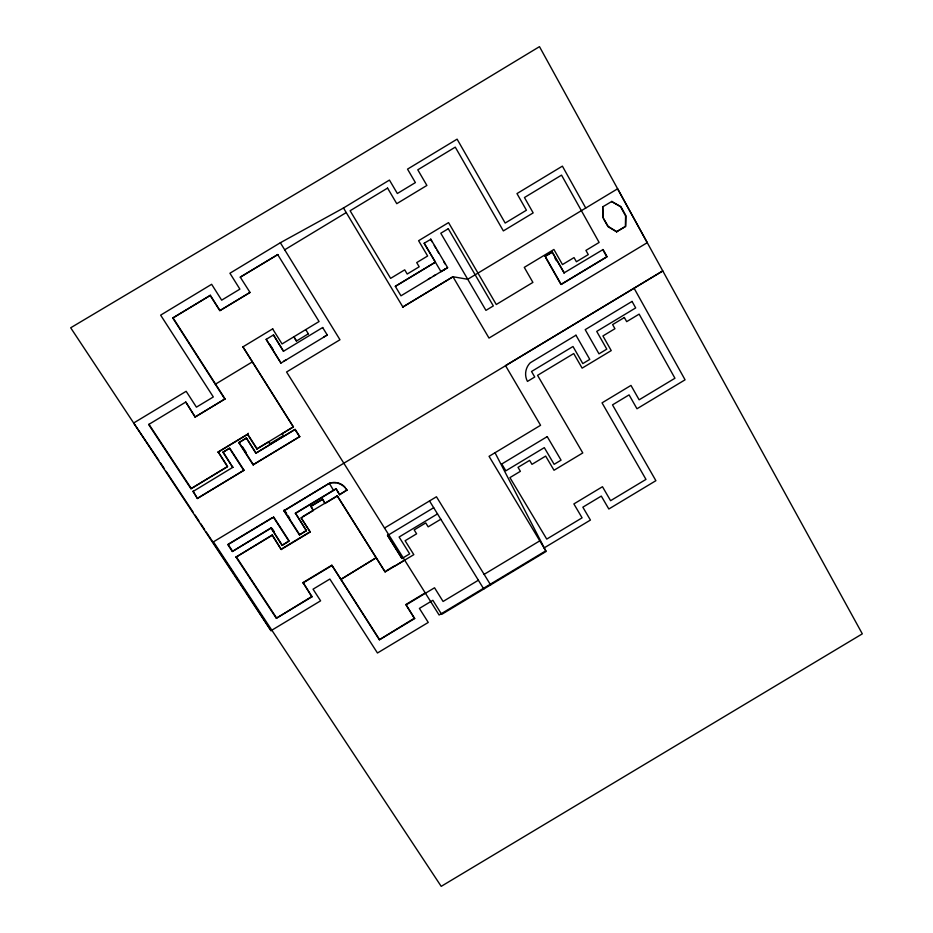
<?xml version="1.0" encoding="UTF-8"?>
<svg xmlns="http://www.w3.org/2000/svg" width="933" height="933" viewBox="0 0 933 933"><rect width="100%" height="100%" fill="white"/><g stroke="black" fill="none" stroke-linecap="round" stroke-linejoin="round"><path stroke-width="1.4" d="M616.515 231.792L625.378 226.439L625.6 215.885L620.562 206.741L611.593 201.47L620.923 206.659L625.961 215.815L625.751 226.381L616.515 231.792L607.908 226.556L603.488 218.579M286.618 513.442L284.297 509.85L283.97 510.899L299.435 534.912L306.397 530.714L295.434 513.162L336.02 488.694L339.624 494.758L346.913 490.07A14.228 13.902 3.5 0 0 346.038 488.612M339.624 494.758L336.02 488.694M425.763 592.56L405.948 604.479L414.637 618.579L379.369 639.793L331.833 565.223L303.05 582.554L311.96 596.828L276.331 618.276L236.026 557.106L272.179 535.017L281.206 549.479L272.179 535.017M440.796 519.249L428.177 526.842L425.74 522.923L414.17 529.897L416.608 533.816L405.109 540.732L413.82 554.657L385.119 571.929L337.221 495.82L302.42 516.789M333.582 490.455L329.291 483.294A14.228 13.902 3.5 0 1 330.947 482.816M311.96 596.828L303.05 582.554M283.97 510.899L329.291 483.294M337.175 496.134L325.022 503.458L322.55 499.155L310.864 506.199L313.336 510.503L301.126 517.873L310.199 532.008L281.206 549.479M325.022 503.458L322.55 499.155M310.199 532.008L301.126 517.873M313.336 510.503L310.864 506.199M306.397 530.714L295.434 513.162M299.435 534.912L306.479 530.352M276.331 618.276L312.03 596.374M271.013 630.685L320.602 600.829L313.045 589.178L329.85 579.055L377.468 652.995L428.259 622.439L419.407 608.409L432.854 600.316L441.671 614.38L546.155 551.438L489.055 456.33L540.569 425.296L505.511 365.619L662.78 270.92L213.435 541.851L441.204 886.35L862.314 633.845L539.484 46.65L324.672 176.617L70.686 327.786L271.013 630.685L246.277 592.583M282.128 545.024L271.013 527.891L282.023 545.408L289.078 540.837L273.579 516.882M246.37 437.997L238.825 442.685L253.135 464.879L299.726 436.586L295.12 429.32L255.817 453.205L246.37 437.997L255.969 452.937M293.382 426.952L242.93 346.843L293.382 426.952L282.174 433.705L283.399 435.629L269.824 443.816L268.727 441.659L269.824 443.816M585.749 208.036L562.401 166.144L516.975 193.586L526.422 210.228L505.173 223.057L457.1 139.157L407.534 169.13L415.395 182.588L397.353 193.504L389.446 180.069L343.344 208.082L280.355 242.743L229.926 273.241L239.898 289.137L221.657 300.169L211.639 284.297L160.639 315.144L213.319 396.957L196.431 407.15L186.157 391.3L133.664 423.011L158.855 460.389M282.023 545.408L288.973 541.222L273.462 517.232L227.862 544.72L232.329 551.496L271.013 527.891M253.135 464.879L253.601 464.028M248.295 433.262L247.513 434.405L256.867 448.971L293.475 426.719M197.399 498.514L193.084 491.283L197.399 498.514L244.014 470.209L229.681 448.062L222.952 452.272L232.818 467.48L223.15 452.004M322.678 327.576L327.308 335.075M185.795 402.041L195.16 417.028L185.795 402.041L148.65 424.527L190.962 488.74L227.629 466.453M190.962 488.74L227.442 466.733L218.205 451.945L247.677 434.16L257.018 448.715M322.736 327.483L283.48 351.251L273.462 334.947L266.103 339.414L280.961 363.065L266.243 339.309M305.756 329.641L308.368 333.851M283.48 351.251L273.462 334.947M195.16 417.028L225.04 398.904L173.037 317.896L210.345 295.341L220.001 310.584L250.021 292.437L240.271 277.159L277.801 254.557L240.271 277.159M252.248 361.946L215.313 384.256M272.634 328.906L282.046 343.95L319.074 321.535L277.672 254.546M284.682 249.799L346.236 212.572M210.345 295.341L172.768 317.978L224.853 399.102M210.135 295.388L219.791 310.654L250.021 292.437M242.767 346.959L272.763 328.813M430.813 239.256L447.653 267.701L441.041 271.701L424.177 243.256L430.906 239.221M308.438 333.746L296.391 341.081L293.872 336.778L296.484 340.977M447.537 267.701L400.98 295.808L395.3 286.326L435.419 262.15L424.177 243.256M395.347 286.349L435.419 262.15M283.807 361.141L286.303 359.637M323.716 337.035L326.212 335.53M280.961 363.065L327.355 334.982M195.394 416.818L225.04 398.904M428.259 279.177L430.743 277.672M433.239 276.168L435.723 274.664M442.895 270.348L445.088 269.019M452.96 276.739L488.997 338.073L647.257 242.673L617.623 188.781L467.736 279.282L452.96 276.739L402.543 307.19L452.983 276.786M616.876 231.746L608.258 226.497L602.846 217.436L602.695 206.834L611.943 201.376M218.007 452.213L247.513 434.405M544.965 256.365L552.336 252.062L564.208 272.984L552.068 252.073M552.336 252.062L545.222 256.353L561.211 284.448L607.115 256.762L603.08 249.531L563.929 272.972M222.952 452.272L229.495 448.318L243.84 470.489M238.825 442.685L246.207 438.23M256.867 448.971L268.599 441.904M255.817 453.205L295.026 429.542L299.633 436.831M192.851 491.598L233.005 467.2M197.633 498.187L244.014 470.209M299.726 436.586L253.286 464.611L239 442.44M545.665 257.578L560.943 284.425L606.777 256.773L602.741 249.554M272.354 517.628L228.049 544.336L232.515 551.1M328.078 484.029L284.075 510.561L299.528 534.539M232.329 551.496L270.885 528.253M295.341 513.5L335.985 489.009M310.794 506.526L322.491 499.482M339.647 494.443L346.913 490.07M236.026 557.106L272.051 535.39M281.311 549.082L310.269 531.635M384.524 528.043L436.457 496.764L490.63 584.933M302.968 582.985L331.786 565.631M433.693 507.704L387.533 535.507L401.971 558.505L409.669 553.875L399.114 537.011L437.507 513.896M376.337 557.654L340.697 579.521L376.326 557.654M386.215 570.844L394.088 566.098M414.637 618.579L406.007 604.946L434.533 587.778L443.082 601.458L478.384 580.221M484.134 574.355L539.799 540.848M379.369 639.793L414.567 618.101M544.067 547.951L590.426 520.066L582.845 507.179L601.295 496.088L608.829 508.998L655.887 480.693L612.503 404.875L629.087 394.881L636.982 408.759L685.067 379.813L634.113 288.274M602.695 206.834L603.185 217.366M160.464 462.815L164.465 468.879M166.074 471.305L193.341 512.544M194.95 514.969L198.962 521.034M200.56 523.46L204.572 529.524M206.181 531.95L233.448 573.177M235.046 575.603L239.058 581.667M240.667 584.093L244.679 590.157M148.953 424.293L191.207 488.437M236.201 556.698L276.448 617.798M272.063 528.358L274.442 532.02M218.205 451.945L226.847 465.24M288.157 515.832L289.697 518.223M242.358 446.58L246.114 452.4M331.833 565.223L379.346 639.28M337.221 495.82L385.119 571.929M270.232 344.977L273.182 349.688M388.186 535.577L389.702 537.991M395.755 547.636L397.271 550.05M429.518 500.939L483.807 589.038M280.355 242.743L339.974 339.752L286.571 371.999L439.105 615.01L545.793 550.832L495.026 452.738M343.437 207.896L402.893 307.039M430.614 239.326L432.072 241.799M434.242 245.496L435.688 247.956M437.145 250.429L438.592 252.89M443.665 261.532L445.111 263.992M554.995 258.243L556.395 260.692M403.511 560.861L395.254 565.83M401.971 558.505L387.498 535.145L388.746 534.784M332.649 482.524A14.228 13.902 3.5 0 1 336.09 482.571M337.781 482.886A14.228 13.902 3.5 0 1 345 487.271M329.244 483.597A14.252 13.925 3.5 0 1 346.889 490.373M387.568 188.093L350.108 210.741L390.612 278.372L404.712 269.847L407.208 274.034L419.197 266.791L416.713 262.605L427.629 256.004L418.602 240.714L448.551 222.614L496.274 304.508L532.906 282.407L524.276 267.363L553.899 249.473L562.459 264.575L574.04 257.59L576.396 261.753L588.28 254.592L585.924 250.417L599.126 242.452L561.538 175.124L524.451 197.528L533.163 212.899L503.354 230.906L455.269 147.146L417.786 169.818L426.894 185.445L396.758 203.674L387.568 188.093M448.283 228.725L440.796 233.238L485.941 310.374L493.324 305.919L448.283 228.725M575.964 335.215L530.247 362.785A15.709 15.429 -59.5 0 0 527.46 381.41L534.749 377.014L531.53 371.497L572.99 346.505L582.798 363.602L589.784 359.392L575.964 335.215M632.049 301.417L585.201 329.652L598.986 353.852L606.788 349.14L596.723 331.402L635.676 307.925L632.049 301.417M624.364 317.512L612.619 324.591L614.94 328.708L602.928 335.95L611.232 350.598L582.122 368.138L573.737 353.549L537.56 375.346L582.775 452.937L554.015 470.255L545.665 456.097L531.973 464.342L529.617 460.377L518.025 467.351L520.381 471.317L509.919 477.614L546.738 539.099L582.087 517.838L573.877 503.925L602.473 486.723L610.602 500.683L645.974 479.399L602.042 402.858L630.976 385.422L639.14 399.814L674.944 378.25L639.14 314.129L626.673 321.64L624.364 317.512M547.228 436.621L501.767 463.993L505.849 470.803L544.312 447.642L554.144 464.319L561.06 460.167L547.228 436.621"/></g></svg>
